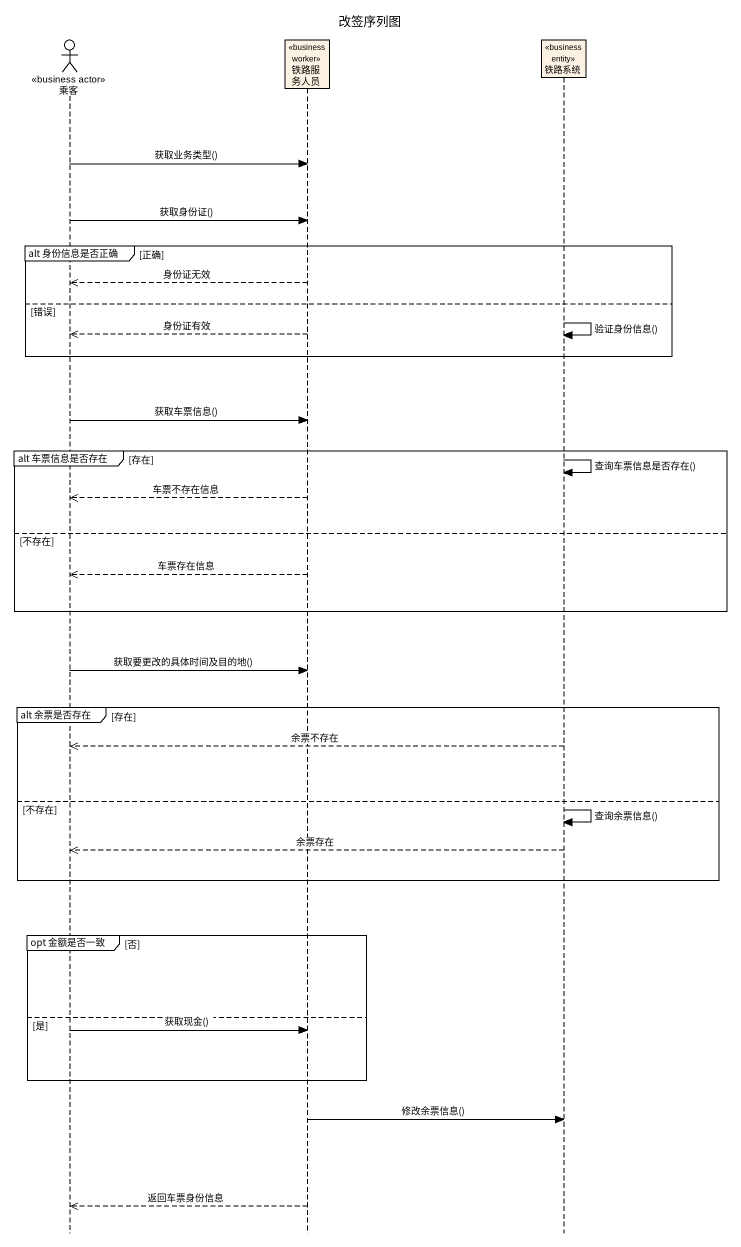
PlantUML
@startuml
title 改签序列图
hide footbox
actor 乘客 <<business actor>>
participant 铁路服务人员 <<business worker>>
participant 铁路系统 <<business entity>>

乘客 -> 铁路服务人员 : 获取业务类型()
乘客 -> 铁路服务人员 : 获取身份证()
group alt 身份信息是否正确 [正确]
  铁路服务人员 -->> 乘客 : 身份证无效
else 错误
  铁路系统 -> 铁路系统 : 验证身份信息()
  铁路服务人员 -->> 乘客 : 身份证有效
end
乘客 -> 铁路服务人员 : 获取车票信息()
group alt 车票信息是否存在 [存在]
  铁路系统 -> 铁路系统 : 查询车票信息是否存在()
  铁路服务人员 -->> 乘客 : 车票不存在信息
else 不存在
  铁路服务人员 -->> 乘客 : 车票存在信息
end
乘客 -> 铁路服务人员 : 获取要更改的具体时间及目的地()
group alt 余票是否存在 [存在]
  铁路系统 -->> 乘客 : 余票不存在
else 不存在
  铁路系统 -> 铁路系统 : 查询余票信息()
  铁路系统 -->> 乘客 : 余票存在
end
group opt 金额是否一致 [否]
else 是
  乘客 -> 铁路服务人员 : 获取现金()
end
铁路服务人员 -> 铁路系统 : 修改余票信息()
铁路服务人员 -->> 乘客 : 返回车票身份信息
@enduml
